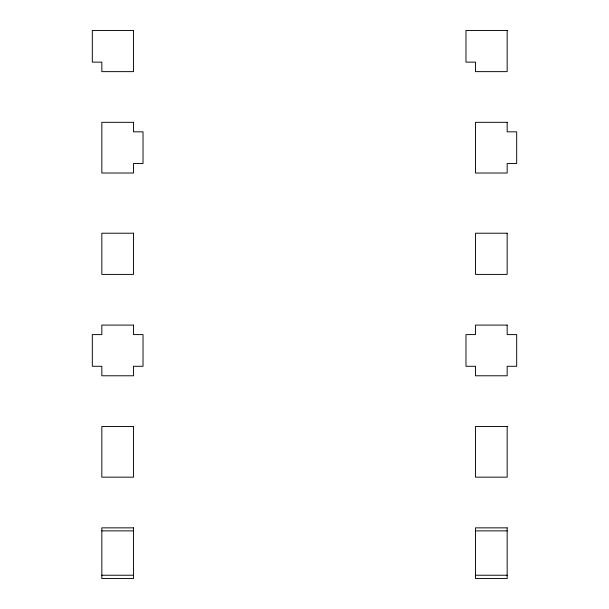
<?xml version="1.0" encoding="UTF-8"?>
<svg xmlns="http://www.w3.org/2000/svg" width="609" height="609" viewBox="0 0 609 609"><rect width="100%" height="100%" fill="white"/><g stroke="black" fill="none" stroke-linecap="round" stroke-linejoin="round"><path stroke-width="0.91" d="M101.832 530.881L133.516 530.881M475.484 530.881L507.168 530.881M101.832 575.231L133.516 575.231M475.484 575.231L507.168 575.231M133.516 30.45L92.324 30.45L92.324 62.133L101.832 62.133L101.832 71.634L133.516 71.634L133.516 30.45M507.168 30.45L465.984 30.45L465.984 62.133L475.484 62.133L475.484 71.634L507.168 71.634L507.168 30.45M133.516 122.325L101.832 122.325L101.832 173.017L133.516 173.017L133.516 163.517L143.016 163.517L143.016 131.833L133.516 131.833L133.516 122.325M507.168 122.325L475.484 122.325L475.484 173.017L507.168 173.017L507.168 163.517L516.676 163.517L516.676 131.833L507.168 131.833L507.168 122.325M133.516 233.217L101.832 233.217L101.832 274.4L133.516 274.4L133.516 233.217M507.168 233.217L475.484 233.217L475.484 274.4L507.168 274.4L507.168 233.217M133.516 325.092L101.832 325.092L101.832 334.6L92.324 334.6L92.324 366.283L101.832 366.283L101.832 375.783L133.516 375.783L133.516 366.283L143.016 366.283L143.016 334.6L133.516 334.6L133.516 325.092M507.168 325.092L475.484 325.092L475.484 334.6L465.984 334.6L465.984 366.283L475.484 366.283L475.484 375.783L507.168 375.783L507.168 366.283L516.676 366.283L516.676 334.6L507.168 334.6L507.168 325.092M133.516 426.475L101.832 426.475L101.832 477.167L133.516 477.167L133.516 426.475M507.168 426.475L475.484 426.475L475.484 477.167L507.168 477.167L507.168 426.475M133.516 527.858L101.832 527.858L101.832 578.55L133.516 578.55L133.516 527.858M507.168 527.858L475.484 527.858L475.484 578.55L507.168 578.55L507.168 527.858"/></g></svg>
